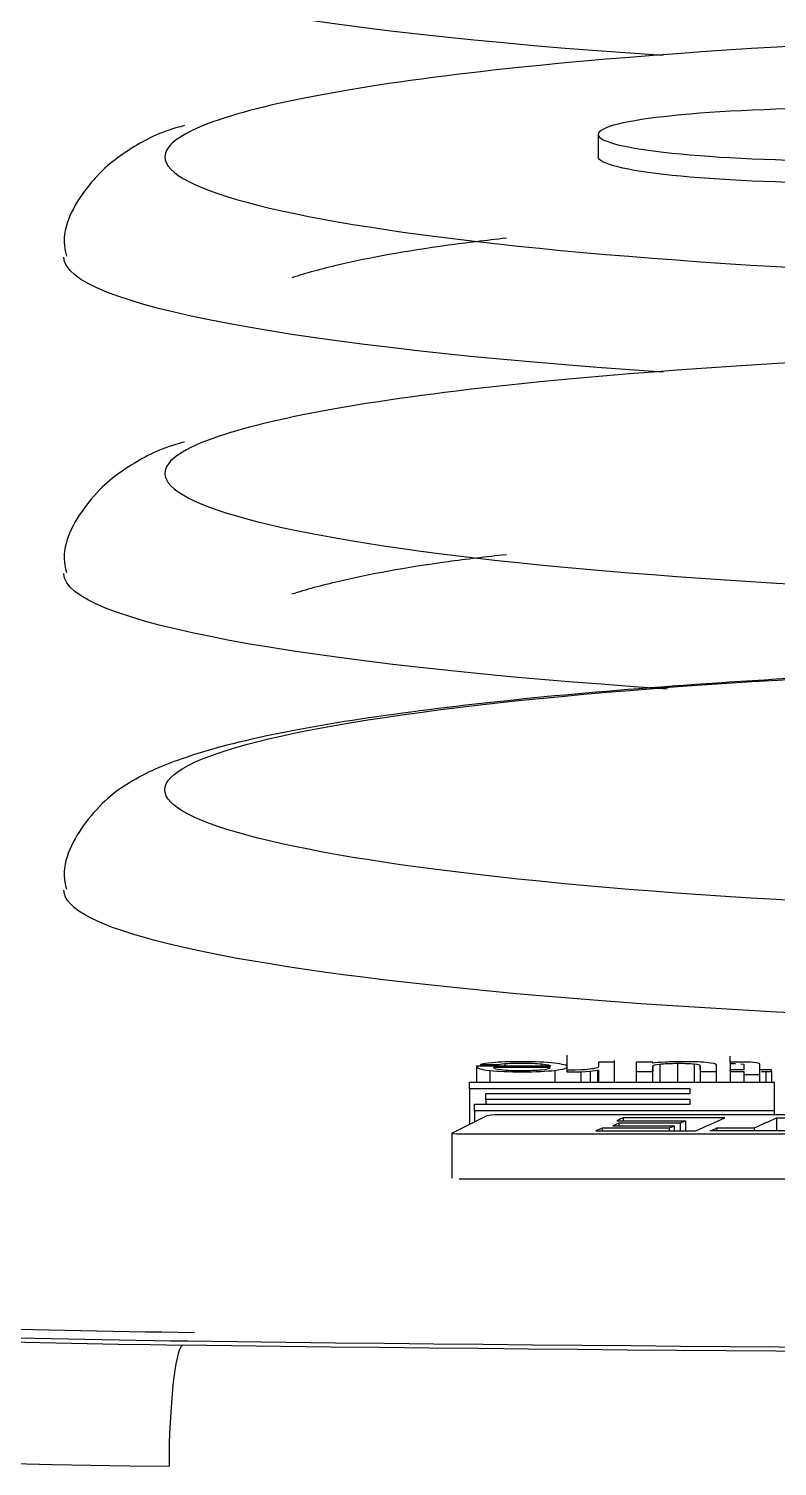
# Model space of a CAD drawing. Header units: millimetres. Extents: x 28 to 2974, y 8 to 3716.
# Drawn here: x 931.88 to 938.55, y 580.48 to 593.3 of the extents above; entities that cross this region are included whole.
import ezdxf

# ---------------------------------------------------------------- set-up
doc = ezdxf.new("R2010")
doc.units = ezdxf.units.MM
doc.layers.add('1LINE', color=7, linetype='CONTINUOUS')

msp = doc.modelspace()

# ---------------------------------------------------------------- linework, layer by layer
at = {"layer": '1LINE', "linetype": 'Continuous'}
for p, q in [((936.952, 592.356), (936.952, 592.157)), ((936.676, 584.012), (936.676, 584.146)), ((935.869, 584.046), (935.869, 583.905)), ((935.902, 584.061), (935.902, 584.046)), ((936.119, 584.07), (936.119, 584.046)), ((936.45, 584.067), (936.45, 584.046)), ((936.567, 584.01), (936.567, 583.905)), ((936.674, 584.012), (936.674, 583.996)), ((936.945, 584.012), (936.945, 583.905)), ((936.955, 584.011), (936.955, 584.003)), ((936.955, 584.011), (936.955, 584.009)), ((937.099, 583.999), (937.099, 584.097)), ((937.44, 584.074), (937.44, 584.075)), ((937.44, 584.047), (937.44, 584)), ((937.44, 584.047), (937.44, 584.047)), ((937.502, 584.066), (937.502, 583.905)), ((937.661, 584.073), (937.661, 583.905)), ((937.809, 584.068), (937.809, 583.905)), ((937.862, 584.017), (937.862, 584.049)), ((937.862, 584.017), (937.862, 583.905)), ((938.129, 584.084), (938.129, 584.135)), ((938.129, 584.084), (938.13, 584.072)), ((938.13, 584.072), (938.13, 584.013)), ((938.13, 584.005), (938.13, 584.013)), ((938.395, 583.973), (938.395, 584.053)), ((935.986, 584.009), (935.986, 583.905)), ((936.797, 583.998), (936.797, 583.905)), ((936.881, 584.004), (936.881, 583.905)), ((936.955, 584.009), (936.955, 583.999)), ((936.955, 584.003), (936.955, 583.905)), ((937.099, 583.905), (937.099, 583.999)), ((938.007, 583.905), (938.007, 583.999)), ((938.13, 584), (938.13, 583.905)), ((938.251, 584), (938.251, 583.982)), ((938.251, 583.982), (938.251, 583.905)), ((938.395, 583.905), (938.395, 583.973)), ((938.447, 584), (938.447, 583.905)), ((938.499, 584), (938.499, 583.905)), ((935.806, 583.844), (935.806, 583.528)), ((935.849, 583.649), (935.849, 583.549)), ((935.95, 583.75), (935.95, 583.709)), ((938.523, 583.649), (938.523, 583.616)), ((937.136, 583.538), (937.136, 583.514)), ((937.176, 583.586), (937.176, 583.56)), ((937.631, 583.514), (937.631, 583.47)), ((937.684, 583.538), (937.684, 583.47)), ((937.732, 583.56), (937.732, 583.47)), ((938.543, 583.586), (938.543, 583.47)), ((935.647, 583.447), (935.647, 583.049)), ((936.987, 583.494), (936.987, 583.47)), ((937.586, 583.494), (937.586, 583.47)), ((938.009, 583.496), (938.009, 583.47)), ((938.342, 583.496), (938.342, 583.47)), ((935.714, 583.042), (935.723, 583.042))]:
    msp.add_line(p, q, dxfattribs=at)
for centre, major_axis, ratio, start_param, end_param in [((934.883, 583.004), (-13.91, 0), 0.104535, 0.175345, 1.4527), ((934.883, 582.027), (14.91, 0), 0.104535, 3.141593, 4.594292), ((933.244, 580.566), (0.012, 1), 0.117179, 0.105455, 1.658798)]:
    msp.add_ellipse(centre, major_axis=major_axis, ratio=ratio, start_param=start_param, end_param=end_param, dxfattribs=at)
for points, knots in [([(925.289, 582.11), (923.207, 582.356), (922.059, 582.672), (922.059, 583), (922.059, 583), (922.059, 603.541), (922.059, 603.541), (922.059, 604.999), (933.409, 606.186), (961.31, 606.186), (972.659, 604.999), (972.659, 603.541), (972.659, 603.541), (972.659, 583), (972.659, 583)], [0, 0, 0, 0, 0.2, 0.2, 0.2, 0.4, 0.4, 0.4, 0.6, 0.6, 0.8, 0.8, 0.8, 1, 1, 1, 1]), ([(937.533, 593.058), (934.317, 593.275), (932.189, 593.653), (932.189, 594.084), (932.189, 594.084), (932.189, 594.084)], [0, 0, 0, 0, 0.999218, 0.999218, 1, 1, 1, 1]), ([(953.891, 592.562), (953.351, 592.708), (952.53, 592.842), (949.493, 593.16), (946.711, 593.282), (941.02, 593.282), (938.232, 593.16), (935.009, 592.823), (934.091, 592.662), (933.573, 592.487)], [0, 0, 0, 0, 0.168009, 0.168009, 0.485457, 0.485457, 0.802905, 0.802905, 1, 1, 1, 1]), ([(933.573, 592.487), (933.257, 592.38), (933.089, 592.269), (933.088, 591.859), (934.254, 591.568), (938.225, 591.152), (941.014, 591.03), (943.86, 591.03)], [0, 0, 0, 0, 0.159355, 0.159355, 0.579677, 0.579677, 1, 1, 1, 1]), ([(933.264, 592.435), (933.238, 592.428), (933.039, 592.374), (932.784, 592.24), (932.419, 591.968), (932.157, 591.513), (932.203, 591.302), (932.212, 591.271)], [0, 0, 0, 0, 0.051846, 0.400267, 0.716861, 0.959356, 1, 1, 1, 1]), ([(936.135, 591.43), (935.95, 591.41), (935.359, 591.339), (934.734, 591.222), (934.345, 591.118), (934.22, 591.078)], [0, 0, 0, 0, 0.209761, 0.712179, 1, 1, 1, 1]), ([(937.532, 590.235), (934.317, 590.453), (932.189, 590.831), (932.189, 591.261), (932.189, 591.262), (932.189, 591.262)], [0, 0, 0, 0, 0.999217, 0.999217, 1, 1, 1, 1]), ([(953.891, 589.74), (953.351, 589.885), (952.53, 590.019), (949.493, 590.337), (946.71, 590.459), (941.02, 590.46), (938.232, 590.337), (935.009, 590.001), (934.092, 589.839), (933.573, 589.665)], [0, 0, 0, 0, 0.168009, 0.168009, 0.485457, 0.485457, 0.802905, 0.802905, 1, 1, 1, 1]), ([(933.573, 589.665), (933.257, 589.558), (933.089, 589.446), (933.088, 589.037), (934.254, 588.745), (938.225, 588.33), (941.014, 588.208), (943.86, 588.208)], [0, 0, 0, 0, 0.159355, 0.159355, 0.579677, 0.579677, 1, 1, 1, 1]), ([(933.264, 589.612), (933.238, 589.606), (933.039, 589.552), (932.785, 589.417), (932.419, 589.146), (932.157, 588.69), (932.204, 588.479), (932.212, 588.448)], [0, 0, 0, 0, 0.051577, 0.400218, 0.716868, 0.959338, 1, 1, 1, 1]), ([(936.135, 588.608), (935.95, 588.588), (935.359, 588.517), (934.734, 588.4), (934.345, 588.296), (934.22, 588.256)], [0, 0, 0, 0, 0.209761, 0.712179, 1, 1, 1, 1]), ([(937.572, 587.41), (934.334, 587.627), (932.189, 588.007), (932.189, 588.439), (932.189, 588.439), (932.189, 588.439)], [0, 0, 0, 0, 0.999318, 0.999318, 1, 1, 1, 1]), ([(942.714, 587.636), (942.376, 587.632), (941.407, 587.616), (939.833, 587.568), (938.092, 587.476), (936.518, 587.352), (935.162, 587.199), (934.045, 587.017), (933.301, 586.826), (932.799, 586.614), (932.417, 586.321), (932.156, 585.864), (932.203, 585.655), (932.211, 585.626)], [0, 0, 0, 0, 0.062188, 0.180379, 0.299338, 0.417991, 0.538495, 0.659651, 0.784961, 0.868145, 0.938173, 0.991631, 1, 1, 1, 1]), ([(943.86, 587.637), (941.014, 587.637), (938.249, 587.517), (934.23, 587.096), (933.088, 586.805), (933.089, 586.217), (934.253, 585.923), (938.226, 585.507), (941.008, 585.385), (946.699, 585.385), (949.486, 585.507), (953.463, 585.923), (954.63, 586.214), (954.631, 586.808), (953.465, 587.099), (949.494, 587.515), (946.705, 587.637), (943.86, 587.637)], [0, 0, 0, 0, 0.125, 0.125, 0.25, 0.25, 0.375, 0.375, 0.5, 0.5, 0.625, 0.625, 0.75, 0.75, 0.875, 0.875, 1, 1, 1, 1]), ([(955.53, 585.615), (955.526, 584.942), (950.303, 584.396), (937.413, 584.396), (932.189, 584.942), (932.189, 585.616), (932.189, 585.617), (932.189, 585.617)], [0, 0, 0, 0, 0.499766, 0.499766, 0.99975, 0.99975, 1, 1, 1, 1]), ([(935.902, 584.061), (935.902, 584.061), (936.056, 584.061), (936.056, 584.061), (936.065, 584.064), (936.087, 584.067), (936.119, 584.07)], [0, 0, 0, 0, 0.5, 0.5, 0.5, 1, 1, 1, 1]), ([(935.986, 584.009), (936.067, 584.001), (936.161, 583.997), (936.272, 583.997), (936.395, 583.997), (936.493, 584.001), (936.567, 584.01)], [0, 0, 0, 0, 0.5, 0.5, 0.5, 1, 1, 1, 1]), ([(936.567, 584.01), (936.64, 584.018), (936.676, 584.029), (936.676, 584.055), (936.638, 584.065), (936.487, 584.082), (936.389, 584.087), (936.27, 584.087), (936.157, 584.087), (936.072, 584.084), (936.013, 584.078)], [0, 0, 0, 0, 0.25, 0.25, 0.5, 0.5, 0.75, 0.75, 0.75, 1, 1, 1, 1]), ([(936.119, 584.07), (936.153, 584.073), (936.205, 584.075), (936.341, 584.075), (936.4, 584.072), (936.45, 584.067)], [0, 0, 0, 0, 0.5, 0.5, 1, 1, 1, 1]), ([(936.17, 584.01), (936.2, 584.009), (936.234, 584.009), (936.343, 584.009), (936.401, 584.011), (936.447, 584.015)], [0, 0, 0, 0, 0.333333, 0.333333, 1, 1, 1, 1]), ([(936.896, 584.022), (936.873, 584.019), (936.844, 584.016), (936.806, 584.014), (936.806, 584.014), (936.747, 584.012), (936.747, 584.012), (936.747, 584.012), (936.674, 584.012), (936.674, 584.012)], [0, 0, 0, 0, 0.272727, 0.272727, 0.272727, 0.636364, 0.636364, 0.636364, 1, 1, 1, 1]), ([(937.099, 584.042), (937.099, 584.063), (937.099, 584.084), (937.099, 584.084), (937.099, 584.084), (936.955, 584.084), (936.955, 584.084), (936.955, 584.084), (936.955, 584.044), (936.955, 584.044), (936.955, 584.036), (936.941, 584.03), (936.917, 584.025)], [0, 0, 0, 0, 0.142857, 0.142857, 0.142857, 0.428571, 0.428571, 0.428571, 0.714286, 0.714286, 0.714286, 1, 1, 1, 1]), ([(937.44, 584.075), (937.44, 584.078), (937.44, 584.084), (937.44, 584.084), (937.44, 584.084), (937.291, 584.084), (937.291, 584.084), (937.291, 584.084), (937.291, 584.079), (937.291, 584.07)], [0, 0, 0, 0, 0.387294, 0.387294, 0.387294, 0.875202, 0.875202, 0.875202, 1, 1, 1, 1]), ([(937.291, 584.07), (937.291, 584.046), (937.291, 583.999), (937.291, 583.999), (937.291, 583.999), (937.352, 583.999), (937.396, 583.999)], [0, 0, 0, 0, 0.537522, 0.537522, 0.537522, 1, 1, 1, 1]), ([(937.396, 583.999), (937.42, 583.999), (937.44, 583.999), (937.44, 583.999), (937.44, 583.999), (937.44, 584.047), (937.44, 584.047)], [0, 0, 0, 0, 0.264534, 0.264534, 0.264534, 1, 1, 1, 1]), ([(937.915, 584.08), (937.854, 584.085), (937.79, 584.087), (937.719, 584.087), (937.657, 584.087), (937.6, 584.086), (937.551, 584.083)], [0, 0, 0, 0, 0.5, 0.5, 0.5, 1, 1, 1, 1]), ([(937.809, 584.068), (937.844, 584.064), (937.862, 584.058), (937.862, 584.051), (937.862, 584.051), (937.862, 583.999), (937.862, 583.999), (937.862, 583.999), (938.007, 583.999), (938.007, 583.999), (938.007, 583.999), (938.007, 584.056), (938.007, 584.056), (938.007, 584.067), (937.976, 584.074), (937.915, 584.08)], [0, 0, 0, 0, 0.2, 0.2, 0.2, 0.4, 0.4, 0.4, 0.6, 0.6, 0.6, 0.8, 0.8, 0.8, 1, 1, 1, 1]), ([(938.251, 584.064), (938.251, 584.064), (938.251, 584.059), (938.251, 584.059), (938.251, 584.013), (938.251, 584.013), (938.251, 584.013), (938.13, 584.013), (938.13, 584.013), (938.13, 584.013), (938.13, 584.011), (938.13, 584.009)], [0, 0, 0, 0, 0.297988, 0.297988, 0.595977, 0.595977, 0.595977, 0.893965, 0.893965, 0.893965, 1, 1, 1, 1]), ([(938.308, 584.082), (938.308, 584.082), (938.231, 584.084), (938.231, 584.084), (938.231, 584.084), (938.216, 584.084), (938.199, 584.084)], [0, 0, 0, 0, 0.727273, 0.727273, 0.727273, 1, 1, 1, 1]), ([(938.365, 584.076), (938.363, 584.077), (938.361, 584.077), (938.361, 584.077), (938.361, 584.077), (938.308, 584.082), (938.308, 584.082)], [0, 0, 0, 0, 0.2, 0.2, 0.2, 1, 1, 1, 1]), ([(938.447, 584), (938.473, 584), (938.499, 584), (938.499, 584), (938.499, 584), (938.499, 584.013), (938.499, 584.013), (938.499, 584.013), (938.395, 584.013), (938.395, 584.013), (938.395, 584.013), (938.395, 584.061), (938.395, 584.061), (938.395, 584.065), (938.393, 584.069), (938.388, 584.071), (938.388, 584.071), (938.373, 584.074), (938.365, 584.076)], [0, 0, 0, 0, 0.095238, 0.095238, 0.095238, 0.285714, 0.285714, 0.285714, 0.47619, 0.47619, 0.47619, 0.666667, 0.666667, 0.666667, 0.857143, 0.857143, 0.857143, 1, 1, 1, 1]), ([(936.674, 583.996), (936.674, 583.996), (936.718, 583.997), (936.718, 583.997), (936.718, 583.997), (936.797, 583.998), (936.797, 583.998)], [0, 0, 0, 0, 0.5, 0.5, 0.5, 1, 1, 1, 1]), ([(938.251, 584), (938.251, 584), (938.251, 583.973), (938.251, 583.973), (938.251, 583.973), (938.395, 583.973), (938.395, 583.973), (938.395, 583.973), (938.395, 583.973), (938.395, 583.973)], [0, 0, 0, 0, 0.496932, 0.496932, 0.496932, 0.993863, 0.993863, 0.993863, 1, 1, 1, 1]), ([(935.723, 583.44), (935.723, 583.44), (941.482, 583.44), (941.482, 583.44), (941.532, 583.44), (941.58, 583.444), (941.589, 583.448), (941.589, 583.448), (941.904, 583.608), (941.904, 583.608), (941.913, 583.612), (941.88, 583.616), (941.83, 583.616), (941.83, 583.616), (936.071, 583.616), (936.071, 583.616), (936.021, 583.616), (935.974, 583.612), (935.964, 583.608), (935.964, 583.608), (935.649, 583.449), (935.649, 583.449), (935.64, 583.444), (935.673, 583.44), (935.723, 583.44)], [0, 0, 0, 0, 0.125, 0.125, 0.125, 0.25, 0.25, 0.25, 0.375, 0.375, 0.375, 0.5, 0.5, 0.5, 0.625, 0.625, 0.625, 0.75, 0.75, 0.75, 0.875, 0.875, 0.875, 1, 1, 1, 1]), ([(935.723, 583.042), (935.723, 583.042), (941.482, 583.042), (941.482, 583.042), (941.532, 583.042), (941.58, 583.046), (941.589, 583.051), (941.589, 583.051), (941.904, 583.21), (941.904, 583.21), (941.913, 583.214), (941.884, 583.217), (941.839, 583.218)], [0, 0, 0, 0, 0.253622, 0.253622, 0.253622, 0.507243, 0.507243, 0.507243, 0.760865, 0.760865, 0.760865, 1, 1, 1, 1]), ([(933.293, 581.594), (930.016, 581.635), (926.964, 581.802), (922.616, 582.314), (921.383, 582.652), (921.383, 582.996)], [0, 0, 0, 0, 0.5, 0.5, 1, 1, 1, 1])]:
    msp.add_open_spline(points, degree=3, knots=knots, dxfattribs=at)
for points, degree in [([(939.206, 592.59), (937.961, 592.591), (936.955, 592.486), (936.952, 592.356)], 3), ([(936.952, 592.356), (936.952, 592.226), (937.959, 592.12), (939.202, 592.12)], 3), ([(939.202, 591.921), (937.959, 591.921), (936.952, 592.027), (936.952, 592.157)], 3), ([(935.869, 584.046), (935.867, 584.029), (935.907, 584.016), (935.986, 584.009)], 3), ([(936.529, 584.046), (936.529, 584.046), (935.869, 584.046), (935.869, 584.046)], 3), ([(936.013, 584.078), (935.957, 584.073), (935.918, 584.067), (935.902, 584.061)], 3), ([(936.525, 584.035), (936.525, 584.035), (936.018, 584.035), (936.018, 584.035)], 3), ([(936.018, 584.035), (936.023, 584.027), (936.047, 584.02), (936.091, 584.016)], 3), ([(936.091, 584.016), (936.114, 584.013), (936.14, 584.012), (936.17, 584.01)], 3), ([(936.447, 584.015), (936.492, 584.019), (936.518, 584.026), (936.525, 584.035)], 3), ([(936.45, 584.067), (936.501, 584.062), (936.528, 584.055), (936.529, 584.046)], 3), ([(936.881, 584.004), (936.881, 584.004), (936.945, 584.012), (936.945, 584.012)], 3), ([(936.917, 584.025), (936.91, 584.024), (936.904, 584.023), (936.896, 584.022)], 3), ([(936.945, 584.012), (936.945, 584.012), (936.955, 584.011), (936.955, 584.011)], 3), ([(937.291, 584.032), (937.291, 583.905)], 1), ([(937.551, 584.083), (937.5, 584.08), (937.464, 584.077), (937.44, 584.074)], 3), ([(937.44, 584.047), (937.44, 584.055), (937.46, 584.061), (937.502, 584.066)], 3), ([(937.502, 584.066), (937.543, 584.07), (937.596, 584.072), (937.661, 584.073)], 3), ([(937.661, 584.073), (937.725, 584.073), (937.774, 584.071), (937.809, 584.068)], 3), ([(938.199, 584.084), (938.17, 584.084), (938.132, 584.084), (938.129, 584.084)], 3), ([(938.13, 584.072), (938.13, 584.072), (938.177, 584.071), (938.177, 584.071)], 3), ([(938.225, 584.069), (938.225, 584.069), (938.251, 584.064), (938.251, 584.064)], 3), ([(935.806, 583.905), (936.712, 583.905), (937.617, 583.905), (938.523, 583.905)], 3), ([(935.806, 583.844), (935.806, 583.864), (935.806, 583.884), (935.806, 583.905)], 3), ([(936.797, 583.998), (936.797, 583.998), (936.881, 584.004), (936.881, 584.004)], 3), ([(937.44, 583.905), (937.44, 584)], 1), ([(938.13, 584), (938.13, 584), (938.251, 584), (938.251, 584)], 3), ([(938.408, 584), (938.418, 584), (938.433, 584), (938.447, 584)], 3), ([(938.523, 583.905), (938.523, 583.82), (938.523, 583.735), (938.523, 583.649)], 3), ([(937.773, 583.844), (937.117, 583.844), (936.462, 583.844), (935.806, 583.844)], 3), ([(935.95, 583.75), (935.95, 583.767), (935.95, 583.785), (935.95, 583.803)], 3), ([(935.95, 583.803), (936.558, 583.803), (937.165, 583.803), (937.773, 583.803)], 3), ([(937.773, 583.803), (937.773, 583.816), (937.773, 583.83), (937.773, 583.844)], 3), ([(935.849, 583.649), (935.849, 583.669), (935.849, 583.689), (935.849, 583.709)], 3), ([(935.849, 583.709), (936.49, 583.709), (937.132, 583.709), (937.773, 583.709)], 3), ([(938.523, 583.649), (937.631, 583.649), (936.74, 583.649), (935.849, 583.649)], 3), ([(937.773, 583.75), (937.165, 583.75), (936.558, 583.75), (935.95, 583.75)], 3), ([(937.773, 583.709), (937.773, 583.722), (937.773, 583.736), (937.773, 583.75)], 3), ([(937.136, 583.538), (937.119, 583.53), (937.101, 583.522), (937.084, 583.514)], 3), ([(937.084, 583.514), (937.266, 583.514), (937.449, 583.514), (937.631, 583.514)], 3), ([(937.176, 583.586), (937.156, 583.578), (937.137, 583.569), (937.118, 583.56)], 3), ([(937.118, 583.56), (937.323, 583.56), (937.528, 583.56), (937.732, 583.56)], 3), ([(937.684, 583.538), (937.501, 583.538), (937.318, 583.538), (937.136, 583.538)], 3), ([(938.081, 583.586), (937.779, 583.586), (937.478, 583.586), (937.176, 583.586)], 3), ([(937.631, 583.514), (937.616, 583.508), (937.601, 583.501), (937.586, 583.494)], 3), ([(937.732, 583.56), (937.716, 583.553), (937.7, 583.545), (937.684, 583.538)], 3), ([(937.823, 583.47), (937.909, 583.509), (937.995, 583.548), (938.081, 583.586)], 3), ([(938.342, 583.496), (938.409, 583.526), (938.476, 583.556), (938.543, 583.586)], 3), ([(938.543, 583.586), (938.639, 583.586), (938.736, 583.586), (938.833, 583.586)], 3), ([(936.987, 583.494), (936.969, 583.486), (936.951, 583.478), (936.933, 583.47)], 3), ([(936.933, 583.47), (937.23, 583.47), (937.526, 583.47), (937.823, 583.47)], 3), ([(937.586, 583.494), (937.386, 583.494), (937.187, 583.494), (936.987, 583.494)], 3), ([(937.95, 583.47), (937.97, 583.478), (937.989, 583.487), (938.009, 583.496)], 3), ([(938.907, 583.47), (938.588, 583.47), (938.269, 583.47), (937.95, 583.47)], 3), ([(938.009, 583.496), (938.12, 583.496), (938.231, 583.496), (938.342, 583.496)], 3), ([(933.352, 581.67), (930.237, 581.709), (927.373, 581.865), (925.289, 582.11)], 3), ([(961.473, 581.594), (952.116, 581.478), (942.65, 581.478), (933.293, 581.594)], 3), ([(933.244, 581.561), (942.632, 581.444), (952.134, 581.444), (961.522, 581.561)], 3)]:
    msp.add_open_spline(points, degree=degree, dxfattribs=at)

doc.saveas('drawing.dxf')
